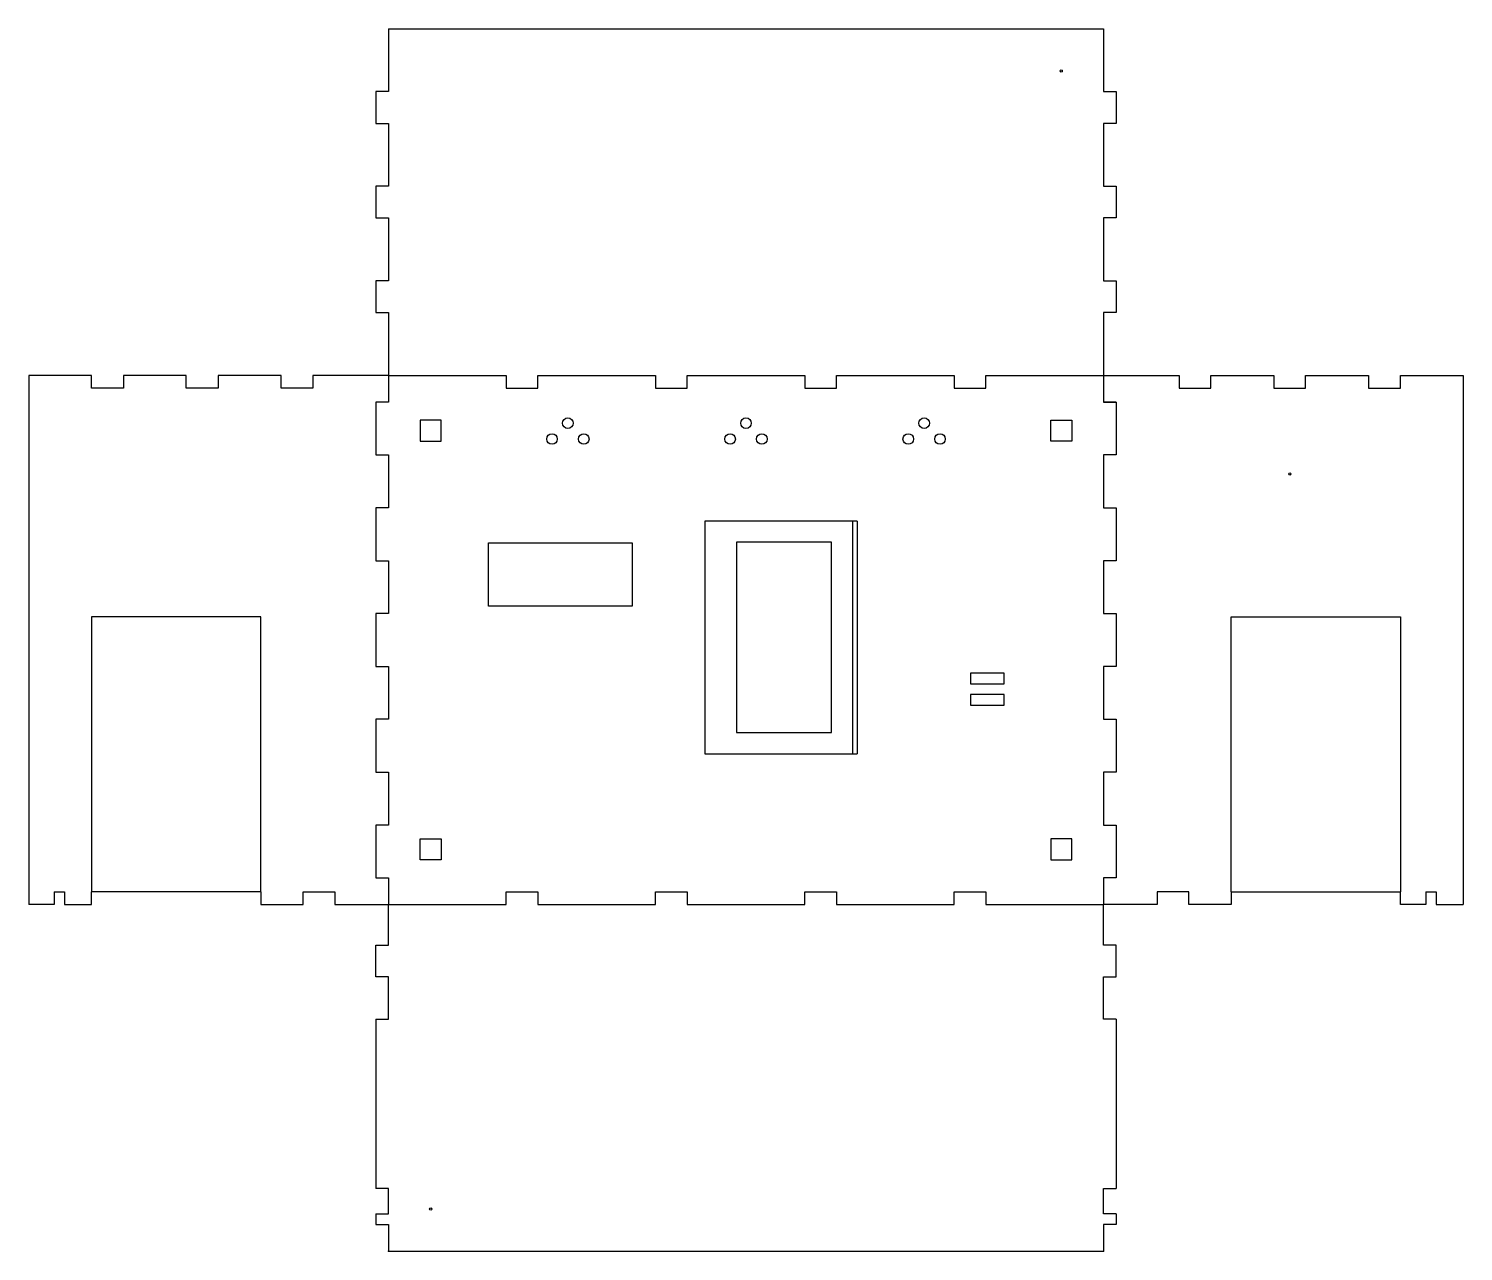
# Model space of a CAD drawing. Header units: centimetres. Extents: x 2628.1 to 2695.9, y 1623.6 to 1681.4.
import ezdxf

# ---------------------------------------------------------------- set-up
doc = ezdxf.new("R2010")
doc.units = ezdxf.units.CM

msp = doc.modelspace()

# ---------------------------------------------------------------- linework, layer by layer
for p, q in [((2645.08, 1681.422), (2678.88, 1681.422)), ((2645.08, 1681.422), (2645.08, 1678.447)), ((2678.88, 1681.422), (2678.88, 1678.447)), ((2645.08, 1678.447), (2644.48, 1678.447)), ((2644.48, 1678.447), (2644.48, 1676.947)), ((2678.88, 1678.447), (2679.48, 1678.447)), ((2679.48, 1678.447), (2679.48, 1676.947)), ((2644.48, 1676.947), (2645.08, 1676.947)), ((2645.08, 1676.947), (2645.08, 1673.972)), ((2679.48, 1676.947), (2678.88, 1676.947)), ((2678.88, 1676.947), (2678.88, 1673.972)), ((2645.08, 1673.972), (2644.48, 1673.972)), ((2644.48, 1673.972), (2644.48, 1672.472)), ((2678.88, 1673.972), (2679.48, 1673.972)), ((2679.48, 1673.972), (2679.48, 1672.472)), ((2644.48, 1672.472), (2645.08, 1672.472)), ((2645.08, 1672.472), (2645.08, 1669.497)), ((2679.48, 1672.472), (2678.88, 1672.472)), ((2678.88, 1672.472), (2678.88, 1669.497)), ((2645.08, 1669.497), (2644.48, 1669.497)), ((2644.48, 1669.497), (2644.48, 1667.997)), ((2678.88, 1669.497), (2679.48, 1669.497)), ((2679.48, 1669.497), (2679.48, 1667.997)), ((2644.48, 1667.997), (2645.08, 1667.997)), ((2645.08, 1667.997), (2645.08, 1665.022)), ((2679.48, 1667.997), (2678.88, 1667.997)), ((2678.88, 1667.997), (2678.88, 1665.022)), ((2631.055, 1665.022), (2628.08, 1665.022)), ((2628.08, 1665.022), (2628.08, 1640.022)), ((2631.055, 1664.422), (2631.055, 1665.022)), ((2635.53, 1665.022), (2632.555, 1665.022)), ((2632.555, 1665.022), (2632.555, 1664.422)), ((2635.53, 1664.422), (2635.53, 1665.022)), ((2640.005, 1665.022), (2637.03, 1665.022)), ((2637.03, 1665.022), (2637.03, 1664.422)), ((2640.005, 1664.422), (2640.005, 1665.022)), ((2645.08, 1665.022), (2641.505, 1665.022)), ((2641.505, 1665.022), (2641.505, 1664.422)), ((2645.08, 1665.022), (2650.64, 1665.022)), ((2645.08, 1665.022), (2645.08, 1663.772)), ((2650.64, 1665.022), (2650.64, 1664.422)), ((2652.14, 1664.422), (2652.14, 1665.022)), ((2652.14, 1665.022), (2657.7, 1665.022)), ((2657.7, 1665.022), (2657.7, 1664.422)), ((2659.2, 1664.422), (2659.2, 1665.022)), ((2659.2, 1665.022), (2664.76, 1665.022)), ((2664.76, 1665.022), (2664.76, 1664.422)), ((2666.26, 1664.422), (2666.26, 1665.022)), ((2666.26, 1665.022), (2671.82, 1665.022)), ((2671.82, 1665.022), (2671.82, 1664.422)), ((2673.32, 1664.422), (2673.32, 1665.022)), ((2673.32, 1665.022), (2678.88, 1665.022)), ((2678.88, 1665.022), (2678.88, 1663.772)), ((2678.88, 1665.022), (2682.455, 1665.022)), ((2678.88, 1665.022), (2678.88, 1663.772)), ((2682.455, 1665.022), (2682.455, 1664.422)), ((2683.955, 1664.422), (2683.955, 1665.022)), ((2683.955, 1665.022), (2686.93, 1665.022)), ((2686.93, 1665.022), (2686.93, 1664.422)), ((2688.43, 1664.422), (2688.43, 1665.022)), ((2688.43, 1665.022), (2691.405, 1665.022)), ((2691.405, 1665.022), (2691.405, 1664.422)), ((2692.905, 1664.422), (2692.905, 1665.022)), ((2692.905, 1665.022), (2695.88, 1665.022)), ((2695.88, 1665.022), (2695.88, 1640.022)), ((2632.555, 1664.422), (2631.055, 1664.422)), ((2637.03, 1664.422), (2635.53, 1664.422)), ((2641.505, 1664.422), (2640.005, 1664.422)), ((2650.64, 1664.422), (2652.14, 1664.422)), ((2657.7, 1664.422), (2659.2, 1664.422)), ((2664.76, 1664.422), (2666.26, 1664.422)), ((2671.82, 1664.422), (2673.32, 1664.422)), ((2682.455, 1664.422), (2683.955, 1664.422)), ((2686.93, 1664.422), (2688.43, 1664.422)), ((2691.405, 1664.422), (2692.905, 1664.422)), ((2645.08, 1663.772), (2644.48, 1663.772)), ((2644.48, 1663.772), (2644.48, 1661.272)), ((2678.88, 1663.772), (2679.48, 1663.772)), ((2679.48, 1663.772), (2678.88, 1663.772)), ((2679.48, 1663.772), (2678.88, 1663.772)), ((2679.48, 1663.772), (2679.48, 1661.272)), ((2646.58, 1662.922), (2646.58, 1661.922)), ((2647.58, 1662.922), (2646.58, 1662.922)), ((2647.58, 1661.922), (2647.58, 1662.922)), ((2676.38, 1661.922), (2676.38, 1662.922)), ((2676.38, 1662.922), (2677.38, 1662.922)), ((2677.38, 1662.922), (2677.38, 1661.922)), ((2646.58, 1661.922), (2647.58, 1661.922)), ((2677.38, 1661.922), (2676.38, 1661.922)), ((2644.48, 1661.272), (2645.08, 1661.272)), ((2645.08, 1661.272), (2645.08, 1658.772)), ((2679.48, 1661.272), (2678.88, 1661.272)), ((2678.88, 1661.272), (2678.88, 1658.772)), ((2645.08, 1658.772), (2644.48, 1658.772)), ((2644.48, 1658.772), (2644.48, 1656.272)), ((2678.88, 1658.772), (2679.48, 1658.772)), ((2679.48, 1658.772), (2679.48, 1656.272)), ((2667.228, 1658.143), (2660.028, 1658.143)), ((2660.028, 1658.143), (2660.028, 1647.143)), ((2667.028, 1647.143), (2667.028, 1658.143)), ((2667.228, 1658.143), (2667.228, 1647.143)), ((2649.808, 1654.116), (2649.808, 1657.116)), ((2649.808, 1657.116), (2656.608, 1657.116)), ((2656.608, 1657.116), (2656.608, 1654.116)), ((2666.028, 1657.143), (2661.528, 1657.143)), ((2661.528, 1657.143), (2661.528, 1648.143)), ((2666.028, 1648.143), (2666.028, 1657.143)), ((2644.48, 1656.272), (2645.08, 1656.272)), ((2645.08, 1656.272), (2645.08, 1653.772)), ((2679.48, 1656.272), (2678.88, 1656.272)), ((2678.88, 1656.272), (2678.88, 1653.772)), ((2645.08, 1653.772), (2644.48, 1653.772)), ((2644.48, 1653.772), (2644.48, 1651.272)), ((2656.608, 1654.116), (2649.808, 1654.116)), ((2678.88, 1653.772), (2679.48, 1653.772)), ((2679.48, 1653.772), (2679.48, 1651.272)), ((2639.055, 1653.622), (2631.055, 1653.622)), ((2631.055, 1653.622), (2631.055, 1640.622)), ((2639.055, 1640.622), (2639.055, 1653.622)), ((2684.905, 1640.622), (2684.905, 1653.622)), ((2684.905, 1653.622), (2692.905, 1653.622)), ((2692.905, 1653.622), (2692.905, 1640.622)), ((2644.48, 1651.272), (2645.08, 1651.272)), ((2645.08, 1651.272), (2645.08, 1648.772)), ((2674.186, 1650.946), (2672.586, 1650.946)), ((2672.586, 1650.946), (2672.586, 1650.446)), ((2674.186, 1650.446), (2674.186, 1650.946)), ((2679.48, 1651.272), (2678.88, 1651.272)), ((2678.88, 1651.272), (2678.88, 1648.772)), ((2672.586, 1650.446), (2674.186, 1650.446)), ((2672.586, 1649.946), (2672.586, 1649.446)), ((2674.186, 1649.946), (2672.586, 1649.946)), ((2674.186, 1649.446), (2674.186, 1649.946)), ((2672.586, 1649.446), (2674.186, 1649.446)), ((2645.08, 1648.772), (2644.48, 1648.772)), ((2644.48, 1648.772), (2644.48, 1646.272)), ((2678.88, 1648.772), (2679.48, 1648.772)), ((2679.48, 1648.772), (2679.48, 1646.272)), ((2661.528, 1648.143), (2666.028, 1648.143)), ((2660.028, 1647.143), (2667.228, 1647.143)), ((2644.48, 1646.272), (2645.08, 1646.272)), ((2645.08, 1646.272), (2645.08, 1643.772)), ((2679.48, 1646.272), (2678.88, 1646.272)), ((2678.88, 1646.272), (2678.88, 1643.772)), ((2645.08, 1643.772), (2644.48, 1643.772)), ((2644.48, 1643.772), (2644.48, 1641.272)), ((2678.88, 1643.772), (2679.48, 1643.772)), ((2679.48, 1643.772), (2679.48, 1641.272)), ((2646.58, 1642.122), (2646.58, 1643.122)), ((2646.58, 1643.122), (2647.58, 1643.122)), ((2647.58, 1643.122), (2647.58, 1642.122)), ((2677.38, 1643.122), (2676.38, 1643.122)), ((2676.38, 1643.122), (2676.38, 1642.122)), ((2677.38, 1642.122), (2677.38, 1643.122)), ((2647.58, 1642.122), (2646.58, 1642.122)), ((2676.38, 1642.122), (2677.38, 1642.122)), ((2644.48, 1641.272), (2645.08, 1641.272)), ((2645.08, 1641.272), (2645.08, 1640.022)), ((2679.48, 1641.272), (2678.88, 1641.272)), ((2678.88, 1641.272), (2678.88, 1640.022)), ((2629.28, 1640.622), (2629.78, 1640.622)), ((2629.28, 1640.622), (2629.28, 1640.022)), ((2629.78, 1640.622), (2629.78, 1640.022)), ((2631.055, 1640.022), (2631.055, 1640.622)), ((2639.055, 1640.622), (2631.055, 1640.622)), ((2639.055, 1640.622), (2639.055, 1640.022)), ((2641.055, 1640.022), (2641.055, 1640.622)), ((2641.055, 1640.622), (2642.555, 1640.622)), ((2642.555, 1640.622), (2642.555, 1640.022)), ((2650.64, 1640.022), (2650.64, 1640.622)), ((2650.64, 1640.622), (2652.14, 1640.622)), ((2652.14, 1640.622), (2652.14, 1640.022)), ((2657.7, 1640.022), (2657.7, 1640.622)), ((2657.7, 1640.622), (2659.2, 1640.622)), ((2659.2, 1640.622), (2659.2, 1640.022)), ((2664.76, 1640.022), (2664.76, 1640.622)), ((2664.76, 1640.622), (2666.26, 1640.622)), ((2666.26, 1640.622), (2666.26, 1640.022)), ((2671.82, 1640.022), (2671.82, 1640.622)), ((2671.82, 1640.622), (2673.32, 1640.622)), ((2673.32, 1640.622), (2673.32, 1640.022)), ((2682.905, 1640.622), (2681.405, 1640.622)), ((2681.405, 1640.622), (2681.405, 1640.022)), ((2682.905, 1640.022), (2682.905, 1640.622)), ((2684.905, 1640.622), (2692.905, 1640.622)), ((2684.905, 1640.622), (2684.905, 1640.022)), ((2692.905, 1640.022), (2692.905, 1640.622)), ((2694.105, 1640.622), (2694.605, 1640.622)), ((2694.105, 1640.622), (2694.105, 1640.022)), ((2694.605, 1640.622), (2694.605, 1640.022)), ((2629.28, 1640.022), (2628.08, 1640.022)), ((2629.78, 1640.022), (2631.055, 1640.022)), ((2639.055, 1640.022), (2641.055, 1640.022)), ((2642.555, 1640.022), (2645.08, 1640.022)), ((2645.08, 1640.022), (2650.64, 1640.022)), ((2645.08, 1638.097), (2645.08, 1640.022)), ((2652.14, 1640.022), (2657.7, 1640.022)), ((2659.2, 1640.022), (2664.76, 1640.022)), ((2666.26, 1640.022), (2671.82, 1640.022)), ((2673.32, 1640.022), (2678.88, 1640.022)), ((2681.405, 1640.022), (2678.88, 1640.022)), ((2678.88, 1638.097), (2678.88, 1640.022)), ((2684.905, 1640.022), (2682.905, 1640.022)), ((2694.105, 1640.022), (2692.905, 1640.022)), ((2694.605, 1640.022), (2695.88, 1640.022)), ((2644.48, 1636.597), (2644.48, 1638.097)), ((2644.48, 1638.097), (2645.08, 1638.097)), ((2679.48, 1638.097), (2678.88, 1638.097)), ((2679.48, 1636.597), (2679.48, 1638.097)), ((2645.08, 1636.597), (2644.48, 1636.597)), ((2645.08, 1634.597), (2645.08, 1636.597)), ((2678.88, 1634.597), (2678.88, 1636.597)), ((2678.88, 1636.597), (2679.48, 1636.597)), ((2644.48, 1634.597), (2644.48, 1626.597)), ((2644.48, 1634.597), (2645.08, 1634.597)), ((2679.48, 1634.597), (2678.88, 1634.597)), ((2679.48, 1634.597), (2679.48, 1626.597)), ((2645.08, 1626.597), (2644.48, 1626.597)), ((2645.08, 1625.397), (2645.08, 1626.597)), ((2678.88, 1626.597), (2679.48, 1626.597)), ((2678.88, 1625.397), (2678.88, 1626.597)), ((2644.48, 1625.397), (2644.48, 1624.897)), ((2644.48, 1625.397), (2645.08, 1625.397)), ((2679.48, 1625.397), (2678.88, 1625.397)), ((2679.48, 1625.397), (2679.48, 1624.897)), ((2644.48, 1624.897), (2645.08, 1624.897)), ((2645.08, 1624.897), (2645.08, 1623.622)), ((2679.48, 1624.897), (2678.88, 1624.897)), ((2678.88, 1624.897), (2678.88, 1623.622)), ((2645.08, 1623.622), (2678.88, 1623.622))]:
    msp.add_line(p, q)
for centre, radius in [((2676.88, 1679.422), 0.05), ((2653.562, 1662.772), 0.25), ((2661.98, 1662.772), 0.25), ((2670.399, 1662.772), 0.25), ((2652.812, 1662.022), 0.25), ((2654.312, 1662.022), 0.25), ((2661.23, 1662.022), 0.25), ((2662.73, 1662.022), 0.25), ((2669.649, 1662.022), 0.25), ((2671.149, 1662.022), 0.25), ((2687.68, 1660.372), 0.05), ((2647.08, 1625.622), 0.05)]:
    msp.add_circle(centre, radius)
for p in [(2645.08, 1640.022), (2678.88, 1640.022), (2645.08, 1623.622), (2678.88, 1623.622)]:
    msp.add_point(p)

doc.saveas('drawing.dxf')
